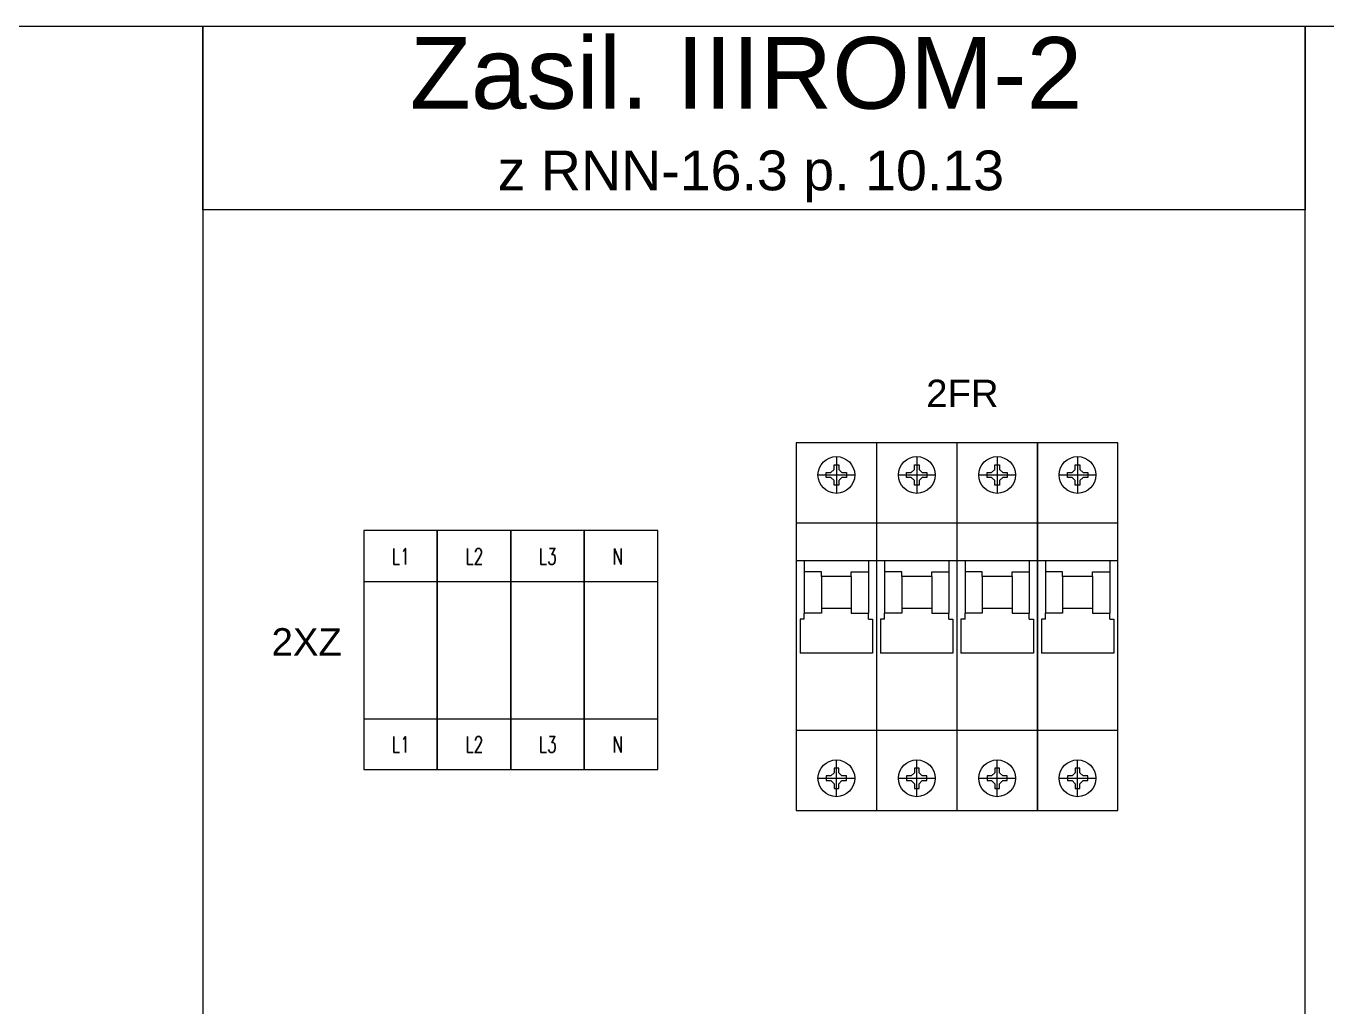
# Model space of a CAD drawing. Header units: millimetres. Extents: x 7130 to 65072, y -4915 to 15466.
# Drawn here: x 58365 to 62355, y 9269 to 12277 of the extents above; entities that cross this region are included whole.
import ezdxf

# ---------------------------------------------------------------- set-up
doc = ezdxf.new("R2010")
doc.units = ezdxf.units.MM
doc.header["$LTSCALE"] = 0.3
doc.layers.get('0').update_dxf_attribs({"linetype": 'CONTINUOUS'})
doc.styles.add('Annotative', font='arial.ttf')
doc.styles.get("Standard").update_dxf_attribs({"font": 'romans.shx', "width": 0.7})

msp = doc.modelspace()

# ---------------------------------------------------------------- linework, layer by layer
at = {"lineweight": 9}
for p, q in [((60973.60863942985, 10998.94120096407), (60727.01613942959, 10998.94120096407)), ((60727.01613942959, 10998.94120096407), (60727.01613942959, 9871.661200964067)), ((61220.20113942964, 10998.94120096407), (60973.60863942985, 10998.94120096407)), ((60973.60863942985, 10998.94120096407), (60973.60863942985, 9871.661200964067)), ((60973.60863942985, 10998.94120096407), (60973.60863942985, 9871.661200964067)), ((61220.20113942964, 10998.94120096407), (61220.20113942964, 9871.661200964067)), ((61466.7936394299, 10998.94120096407), (61220.20113942964, 10998.94120096407)), ((61466.7936394299, 10998.94120096407), (61466.7936394299, 9871.661200964067)), ((61466.7936394299, 9871.661200964067), (61466.7936394299, 10998.94120096407)), ((61713.38613943016, 10998.94120096407), (61466.7936394299, 10998.94120096407)), ((61713.38613943016, 9871.661200964067), (61713.38613943016, 10998.94120096407)), ((60850.31238943018, 10956.66820096405), (60850.31238943018, 10843.94020096405)), ((61096.90488942951, 10956.66820096405), (61096.90488942951, 10843.94020096405)), ((61343.49738942977, 10956.66820096405), (61343.49738942977, 10843.94020096405)), ((61590.08988942957, 10956.66820096405), (61590.08988942957, 10843.94020096405)), ((60793.94838943012, 10900.30420096408), (60906.67638942978, 10900.30420096408)), ((60819.31218938815, 10900.30420096408), (60819.31218938815, 10907.56106597246)), ((60819.31218938815, 10907.56106597246), (60833.35711916356, 10907.56106597246)), ((60819.31218938815, 10893.04733595566), (60819.31218938815, 10900.30420096408)), ((60843.05552463146, 10917.25947144008), (60833.35711916356, 10907.56106597246)), ((60843.05552442145, 10931.30440100603), (60850.31238943018, 10931.30440100603)), ((60843.05552442145, 10917.25947123012), (60843.05552442145, 10931.30440100603)), ((60850.31238943018, 10931.30440100603), (60857.56925422797, 10931.30440100603)), ((60857.56925422797, 10931.30440100603), (60857.56925422797, 10917.25947144008)), ((60857.56925422797, 10917.25947144008), (60867.26765969588, 10907.56106597246)), ((60867.26765969588, 10907.56106597246), (60881.3125892622, 10907.56106597246)), ((60881.3125892622, 10907.56106597246), (60881.3125892622, 10900.30420096408)), ((60881.3125892622, 10900.30420096408), (60881.3125892622, 10893.04733595566)), ((61040.54088942992, 10900.30420096408), (61153.26888942957, 10900.30420096408)), ((61065.90468938794, 10900.30420096408), (61065.90468938794, 10907.56106597246)), ((61065.90468938794, 10907.56106597246), (61079.94961916382, 10907.56106597246)), ((61065.90468938794, 10893.04733595566), (61065.90468938794, 10900.30420096408)), ((61089.64802463172, 10917.25947144008), (61079.94961916382, 10907.56106597246)), ((61089.64802442124, 10931.30440100603), (61096.90488942951, 10931.30440100603)), ((61089.64802442124, 10917.25947123012), (61089.64802442124, 10931.30440100603)), ((61096.90488942951, 10931.30440100603), (61104.16175422823, 10931.30440100603)), ((61104.16175422823, 10931.30440100603), (61104.16175422823, 10917.25947144008)), ((61104.16175422823, 10917.25947144008), (61113.86015969567, 10907.56106597246)), ((61113.86015969567, 10907.56106597246), (61127.90508926153, 10907.56106597246)), ((61127.90508926153, 10907.56106597246), (61127.90508926153, 10900.30420096408)), ((61127.90508926153, 10900.30420096408), (61127.90508926153, 10893.04733595566)), ((61287.13338943018, 10900.30420096408), (61399.86138942983, 10900.30420096408)), ((61312.49718938774, 10907.56106597246), (61326.54211916408, 10907.56106597246)), ((61312.49718938774, 10900.30420096408), (61312.49718938774, 10907.56106597246)), ((61312.49718938774, 10893.04733595566), (61312.49718938774, 10900.30420096408)), ((61336.24052463152, 10917.25947144008), (61326.54211916408, 10907.56106597246)), ((61336.2405244215, 10917.25947123012), (61336.2405244215, 10931.30440100603)), ((61336.2405244215, 10931.30440100603), (61343.49738942977, 10931.30440100603)), ((61343.49738942977, 10931.30440100603), (61350.75425422803, 10931.30440100603)), ((61350.75425422803, 10931.30440100603), (61350.75425422803, 10917.25947144008)), ((61350.75425422803, 10917.25947144008), (61360.45265969593, 10907.56106597246)), ((61360.45265969593, 10907.56106597246), (61374.49758926179, 10907.56106597246)), ((61374.49758926179, 10907.56106597246), (61374.49758926179, 10900.30420096408)), ((61374.49758926179, 10900.30420096408), (61374.49758926179, 10893.04733595566)), ((61533.72588942951, 10900.30420096408), (61646.45388942963, 10900.30420096408)), ((61559.08968938753, 10907.56106597246), (61573.13461916387, 10907.56106597246)), ((61559.08968938753, 10900.30420096408), (61559.08968938753, 10907.56106597246)), ((61559.08968938753, 10893.04733595566), (61559.08968938753, 10900.30420096408)), ((61582.83302463131, 10917.25947144008), (61573.13461916387, 10907.56106597246)), ((61582.83302442177, 10917.25947123012), (61582.83302442177, 10931.30440100603)), ((61582.83302442177, 10931.30440100603), (61590.08988942957, 10931.30440100603)), ((61590.08988942957, 10931.30440100603), (61597.34675422829, 10931.30440100603)), ((61597.34675422829, 10931.30440100603), (61597.34675422829, 10917.25947144008)), ((61597.34675422829, 10917.25947144008), (61607.04515969619, 10907.56106597246)), ((61607.04515969619, 10907.56106597246), (61621.09008926159, 10907.56106597246)), ((61621.09008926159, 10907.56106597246), (61621.09008926159, 10900.30420096408)), ((61621.09008926159, 10900.30420096408), (61621.09008926159, 10893.04733595566)), ((60833.35711916356, 10893.04733595566), (60819.31218938815, 10893.04733595566)), ((60843.05552463146, 10883.34893048802), (60833.35711916356, 10893.04733595566)), ((60843.05552442145, 10869.30400113206), (60843.05552442145, 10883.348930698)), ((60850.31238943018, 10869.30400113206), (60843.05552442145, 10869.30400113206)), ((60857.56925422797, 10869.30400113206), (60850.31238943018, 10869.30400113206)), ((60857.56925422797, 10883.34893048802), (60867.26765969588, 10893.04733595566)), ((60857.56925422797, 10883.34893048802), (60857.56925422797, 10869.30400113206)), ((60881.3125892622, 10893.04733595566), (60867.26765969588, 10893.04733595566)), ((61079.94961916382, 10893.04733595566), (61065.90468938794, 10893.04733595566)), ((61089.64802463172, 10883.34893048802), (61079.94961916382, 10893.04733595566)), ((61089.64802442124, 10869.30400113206), (61089.64802442124, 10883.348930698)), ((61096.90488942951, 10869.30400113206), (61089.64802442124, 10869.30400113206)), ((61104.16175422823, 10869.30400113206), (61096.90488942951, 10869.30400113206)), ((61104.16175422823, 10883.34893048802), (61113.86015969567, 10893.04733595566)), ((61104.16175422823, 10883.34893048802), (61104.16175422823, 10869.30400113206)), ((61127.90508926153, 10893.04733595566), (61113.86015969567, 10893.04733595566)), ((61326.54211916408, 10893.04733595566), (61312.49718938774, 10893.04733595566)), ((61336.24052463152, 10883.34893048802), (61326.54211916408, 10893.04733595566)), ((61336.2405244215, 10869.30400113206), (61336.2405244215, 10883.348930698)), ((61343.49738942977, 10869.30400113206), (61336.2405244215, 10869.30400113206)), ((61350.75425422803, 10869.30400113206), (61343.49738942977, 10869.30400113206)), ((61350.75425422803, 10883.34893048802), (61360.45265969593, 10893.04733595566)), ((61350.75425422803, 10883.34893048802), (61350.75425422803, 10869.30400113206)), ((61374.49758926179, 10893.04733595566), (61360.45265969593, 10893.04733595566)), ((61573.13461916387, 10893.04733595566), (61559.08968938753, 10893.04733595566)), ((61582.83302463131, 10883.34893048802), (61573.13461916387, 10893.04733595566)), ((61582.83302442177, 10869.30400113206), (61582.83302442177, 10883.348930698)), ((61590.08988942957, 10869.30400113206), (61582.83302442177, 10869.30400113206)), ((61597.34675422829, 10869.30400113206), (61590.08988942957, 10869.30400113206)), ((61597.34675422829, 10883.34893048802), (61607.04515969619, 10893.04733595566)), ((61597.34675422829, 10883.34893048802), (61597.34675422829, 10869.30400113206)), ((61621.09008926159, 10893.04733595566), (61607.04515969619, 10893.04733595566)), ((60973.60863942985, 10752.6063360901), (60727.01613942959, 10752.6063360901)), ((61220.20113942964, 10752.6063360901), (60973.60863942985, 10752.6063360901)), ((61466.7936394299, 10752.6063360901), (61220.20113942964, 10752.6063360901)), ((61713.38613943016, 10752.6063360901), (61466.7936394299, 10752.6063360901)), ((59400.69903072395, 10729.77349976453), (59400.69903072395, 9997.041499764513)), ((59626.15503072419, 10729.77349976453), (59400.69903072395, 10729.77349976453)), ((59626.15503072419, 9997.041499764513), (59626.15503072419, 10729.77349976453)), ((59626.15503072419, 10729.77349976453), (59626.15503072419, 9997.041499764513)), ((59851.61103072396, 10729.77349976453), (59626.15503072419, 10729.77349976453)), ((59851.61103072396, 9997.041499764513), (59851.61103072396, 10729.77349976453)), ((59851.61103072396, 10729.77349976453), (59851.61103072396, 9997.041499764513)), ((60077.0670307242, 10729.77349976453), (59851.61103072396, 10729.77349976453)), ((60077.0670307242, 9997.041499764513), (60077.0670307242, 10729.77349976453)), ((60077.0670307242, 10729.77349976453), (60077.0670307242, 9997.041499764513)), ((60302.52303072397, 10729.77349976453), (60077.0670307242, 10729.77349976453)), ((60302.52303072397, 9997.041499764513), (60302.52303072397, 10729.77349976453)), ((60973.60863921983, 10636.80250092206), (60727.01613942959, 10636.80250092206)), ((60751.67538942961, 10636.80250092206), (60751.67538942961, 10476.72775931013)), ((60948.94938942982, 10636.80250092206), (60948.94938942982, 10476.72775931013)), ((61220.20113921963, 10636.80250092206), (60973.60863942985, 10636.80250092206)), ((60998.26788942987, 10636.80250092206), (60998.26788942987, 10476.72775931013)), ((61195.54188942962, 10636.80250092206), (61195.54188942962, 10476.72775931013)), ((61466.79363921989, 10636.80250092206), (61220.20113942964, 10636.80250092206)), ((61244.86038943013, 10636.80250092206), (61244.86038943013, 10476.72775931013)), ((61442.13438942988, 10636.80250092206), (61442.13438942988, 10476.72775931013)), ((61713.38613922015, 10636.80250092206), (61466.7936394299, 10636.80250092206)), ((61491.45288942993, 10636.80250092206), (61491.45288942993, 10476.72775931013)), ((61688.72688943014, 10636.80250092206), (61688.72688943014, 10476.72775931013)), ((60804.51663943013, 10603.54675931015), (60751.67538942961, 10603.54675931015)), ((60804.51663943013, 10589.45575931013), (60804.51663943013, 10603.54675931015)), ((60896.10813942977, 10589.45575931013), (60804.51663943013, 10589.45575931013)), ((60804.51663943013, 10589.45575931013), (60804.51663943013, 10490.81875931015)), ((60896.10813942977, 10603.54675931015), (60948.94938942982, 10603.54675931015)), ((60896.10813942977, 10589.45575931013), (60896.10813942977, 10603.54675931015)), ((60896.10813942977, 10589.45575931013), (60896.10813942977, 10490.81875931015)), ((61051.10913942993, 10603.54675931015), (60998.26788942987, 10603.54675931015)), ((61051.10913942993, 10589.45575931013), (61051.10913942993, 10603.54675931015)), ((61142.70063942956, 10589.45575931013), (61051.10913942993, 10589.45575931013)), ((61051.10913942993, 10589.45575931013), (61051.10913942993, 10490.81875931015)), ((61142.70063942956, 10603.54675931015), (61195.54188942962, 10603.54675931015)), ((61142.70063942956, 10589.45575931013), (61142.70063942956, 10603.54675931015)), ((61142.70063942956, 10589.45575931013), (61142.70063942956, 10490.81875931015)), ((61297.70163943019, 10603.54675931015), (61244.86038943013, 10603.54675931015)), ((61297.70163943019, 10589.45575931013), (61297.70163943019, 10603.54675931015)), ((61297.70163943019, 10589.45575931013), (61297.70163943019, 10490.81875931015)), ((61389.29313942982, 10589.45575931013), (61297.70163943019, 10589.45575931013)), ((61389.29313942982, 10589.45575931013), (61389.29313942982, 10603.54675931015)), ((61389.29313942982, 10603.54675931015), (61442.13438942988, 10603.54675931015)), ((61389.29313942982, 10589.45575931013), (61389.29313942982, 10490.81875931015)), ((61544.29413942952, 10603.54675931015), (61491.45288942993, 10603.54675931015)), ((61544.29413942952, 10589.45575931013), (61544.29413942952, 10603.54675931015)), ((61544.29413942952, 10589.45575931013), (61544.29413942952, 10490.81875931015)), ((61635.88563942962, 10589.45575931013), (61544.29413942952, 10589.45575931013)), ((61635.88563942962, 10589.45575931013), (61635.88563942962, 10603.54675931015)), ((61635.88563942962, 10603.54675931015), (61688.72688943014, 10603.54675931015)), ((61635.88563942962, 10589.45575931013), (61635.88563942962, 10490.81875931015)), ((59400.69903072395, 10573.72491469031), (59626.15503072419, 10573.72491469031)), ((59626.15503072419, 10573.72491469031), (59851.61103072396, 10573.72491469031)), ((59851.61103072396, 10573.72491469031), (60077.0670307242, 10573.72491469031)), ((60077.0670307242, 10573.72491469031), (60302.52303072397, 10573.72491469031)), ((60739.34576442983, 10457.96510828153), (60739.34576442983, 10354.39096412488)), ((60751.67538942961, 10457.96510828153), (60739.34576442983, 10457.96510828153)), ((60751.67538942961, 10457.96510828153), (60751.67538942961, 10476.72775931013)), ((60804.51663943013, 10476.72775931013), (60751.67538942961, 10476.72775931013)), ((60896.10813942977, 10490.81875931015), (60804.51663943013, 10490.81875931015)), ((60804.51663943013, 10490.81875931015), (60804.51663943013, 10476.72775931013)), ((60896.10813942977, 10490.81875931015), (60896.10813942977, 10476.72775931013)), ((60896.10813942977, 10476.72775931013), (60948.94938942982, 10476.72775931013)), ((60948.94938942982, 10457.96510828153), (60948.94938942982, 10476.72775931013)), ((60948.94938942982, 10457.96510828153), (60961.2790144296, 10457.96510828153)), ((60961.2790144296, 10457.96510828153), (60961.2790144296, 10354.39096412488)), ((60985.93826442963, 10457.96510828153), (60985.93826442963, 10354.39096412488)), ((60998.26788942987, 10457.96510828153), (60985.93826442963, 10457.96510828153)), ((60998.26788942987, 10457.96510828153), (60998.26788942987, 10476.72775931013)), ((61051.10913942993, 10476.72775931013), (60998.26788942987, 10476.72775931013)), ((61142.70063942956, 10490.81875931015), (61051.10913942993, 10490.81875931015)), ((61051.10913942993, 10490.81875931015), (61051.10913942993, 10476.72775931013)), ((61142.70063942956, 10490.81875931015), (61142.70063942956, 10476.72775931013)), ((61142.70063942956, 10476.72775931013), (61195.54188942962, 10476.72775931013)), ((61195.54188942962, 10457.96510828153), (61195.54188942962, 10476.72775931013)), ((61195.54188942962, 10457.96510828153), (61207.87151442986, 10457.96510828153)), ((61207.87151442986, 10457.96510828153), (61207.87151442986, 10354.39096412488)), ((61232.53076442989, 10457.96510828153), (61232.53076442989, 10354.39096412488)), ((61244.86038943013, 10457.96510828153), (61232.53076442989, 10457.96510828153)), ((61297.70163943019, 10476.72775931013), (61244.86038943013, 10476.72775931013)), ((61244.86038943013, 10457.96510828153), (61244.86038943013, 10476.72775931013)), ((61297.70163943019, 10490.81875931015), (61297.70163943019, 10476.72775931013)), ((61389.29313942982, 10490.81875931015), (61297.70163943019, 10490.81875931015)), ((61389.29313942982, 10490.81875931015), (61389.29313942982, 10476.72775931013)), ((61389.29313942982, 10476.72775931013), (61442.13438942988, 10476.72775931013)), ((61442.13438942988, 10457.96510828153), (61442.13438942988, 10476.72775931013)), ((61442.13438942988, 10457.96510828153), (61454.46401443012, 10457.96510828153)), ((61454.46401443012, 10457.96510828153), (61454.46401443012, 10354.39096412488)), ((61479.12326443015, 10457.96510828153), (61479.12326443015, 10354.39096412488)), ((61491.45288942993, 10457.96510828153), (61479.12326443015, 10457.96510828153)), ((61544.29413942952, 10476.72775931013), (61491.45288942993, 10476.72775931013)), ((61491.45288942993, 10457.96510828153), (61491.45288942993, 10476.72775931013)), ((61544.29413942952, 10490.81875931015), (61544.29413942952, 10476.72775931013)), ((61635.88563942962, 10490.81875931015), (61544.29413942952, 10490.81875931015)), ((61635.88563942962, 10490.81875931015), (61635.88563942962, 10476.72775931013)), ((61635.88563942962, 10476.72775931013), (61688.72688943014, 10476.72775931013)), ((61688.72688943014, 10457.96510828153), (61688.72688943014, 10476.72775931013)), ((61688.72688943014, 10457.96510828153), (61701.05651442992, 10457.96510828153)), ((61701.05651442992, 10457.96510828153), (61701.05651442992, 10354.39096412488)), ((60961.2790144296, 10354.39096412488), (60739.34576442983, 10354.39096391489)), ((61207.87151442986, 10354.39096412488), (60985.93826442963, 10354.39096391489)), ((61454.46401443012, 10354.39096412488), (61232.53076442989, 10354.39096391489)), ((61701.05651442992, 10354.39096412488), (61479.12326443015, 10354.39096391489)), ((59400.69903072395, 10153.09008483874), (59626.15503072419, 10153.09008483874)), ((59626.15503072419, 10153.09008483874), (59851.61103072396, 10153.09008483874)), ((59851.61103072396, 10153.09008483874), (60077.0670307242, 10153.09008483874)), ((60077.0670307242, 10153.09008483874), (60302.52303072397, 10153.09008483874)), ((60727.01613942959, 10118.25370096407), (60973.60863942985, 10118.25370096407)), ((60973.60863942985, 10118.25370096407), (61220.20113942964, 10118.25370096407)), ((61220.20113942964, 10118.25370096407), (61466.7936394299, 10118.25370096407)), ((61466.7936394299, 10118.25370096407), (61713.38613943016, 10118.25370096407)), ((60850.31238943018, 9913.934200964082), (60850.31238943018, 10026.66220096409)), ((61096.90488942951, 9913.934200964082), (61096.90488942951, 10026.66220096409)), ((61343.49738942977, 9913.934200964082), (61343.49738942977, 10026.66220096409)), ((61590.08988942957, 9913.934200964082), (61590.08988942957, 10026.66220096409)), ((59400.69903072395, 9997.041499764513), (59626.15503072419, 9997.041499764513)), ((59626.15503072419, 9997.041499764513), (59851.61103072396, 9997.041499764513)), ((59851.61103072396, 9997.041499764513), (60077.0670307242, 9997.041499764513)), ((60077.0670307242, 9997.041499764513), (60302.52303072397, 9997.041499764513)), ((60833.35711916356, 9977.555065972469), (60819.31218938815, 9977.555065972469)), ((60819.31218938815, 9977.555065972469), (60819.31218938815, 9970.298200964055)), ((60843.05552463146, 9987.253471440112), (60833.35711916356, 9977.555065972469)), ((60843.05552442145, 10001.29840079608), (60843.05552442145, 9987.253471230128)), ((60850.31238943018, 10001.29840079608), (60843.05552442145, 10001.29840079608)), ((60857.56925422797, 10001.29840079608), (60850.31238943018, 10001.29840079608)), ((60857.56925422797, 9987.253471440112), (60857.56925422797, 10001.29840079608)), ((60857.56925422797, 9987.253471440112), (60867.26765969588, 9977.555065972469)), ((60881.3125892622, 9977.555065972469), (60867.26765969588, 9977.555065972469)), ((60881.3125892622, 9970.298200964055), (60881.3125892622, 9977.555065972469)), ((61079.94961916382, 9977.555065972469), (61065.90468938794, 9977.555065972469)), ((61065.90468938794, 9977.555065972469), (61065.90468938794, 9970.298200964055)), ((61089.64802463172, 9987.253471440112), (61079.94961916382, 9977.555065972469)), ((61089.64802442124, 10001.29840079608), (61089.64802442124, 9987.253471230128)), ((61096.90488942951, 10001.29840079608), (61089.64802442124, 10001.29840079608)), ((61104.16175422823, 10001.29840079608), (61096.90488942951, 10001.29840079608)), ((61104.16175422823, 9987.253471440112), (61104.16175422823, 10001.29840079608)), ((61104.16175422823, 9987.253471440112), (61113.86015969567, 9977.555065972469)), ((61127.90508926153, 9977.555065972469), (61113.86015969567, 9977.555065972469)), ((61127.90508926153, 9970.298200964055), (61127.90508926153, 9977.555065972469)), ((61312.49718938774, 9977.555065972469), (61312.49718938774, 9970.298200964055)), ((61326.54211916408, 9977.555065972469), (61312.49718938774, 9977.555065972469)), ((61336.24052463152, 9987.253471440112), (61326.54211916408, 9977.555065972469)), ((61343.49738942977, 10001.29840079608), (61336.2405244215, 10001.29840079608)), ((61336.2405244215, 10001.29840079608), (61336.2405244215, 9987.253471230128)), ((61350.75425422803, 10001.29840079608), (61343.49738942977, 10001.29840079608)), ((61350.75425422803, 9987.253471440112), (61350.75425422803, 10001.29840079608)), ((61350.75425422803, 9987.253471440112), (61360.45265969593, 9977.555065972469)), ((61374.49758926179, 9977.555065972469), (61360.45265969593, 9977.555065972469)), ((61374.49758926179, 9970.298200964055), (61374.49758926179, 9977.555065972469)), ((61559.08968938753, 9977.555065972469), (61559.08968938753, 9970.298200964055)), ((61573.13461916387, 9977.555065972469), (61559.08968938753, 9977.555065972469)), ((61582.83302463131, 9987.253471440112), (61573.13461916387, 9977.555065972469)), ((61590.08988942957, 10001.29840079608), (61582.83302442177, 10001.29840079608)), ((61582.83302442177, 10001.29840079608), (61582.83302442177, 9987.253471230128)), ((61597.34675422829, 10001.29840079608), (61590.08988942957, 10001.29840079608)), ((61597.34675422829, 9987.253471440112), (61597.34675422829, 10001.29840079608)), ((61597.34675422829, 9987.253471440112), (61607.04515969619, 9977.555065972469)), ((61621.09008926159, 9977.555065972469), (61607.04515969619, 9977.555065972469)), ((61621.09008926159, 9970.298200964055), (61621.09008926159, 9977.555065972469)), ((60793.94838943012, 9970.298200964055), (60906.67638942978, 9970.298200964055)), ((60819.31218938815, 9970.298200964055), (60819.31218938815, 9963.04133595567)), ((60819.31218938815, 9963.04133595567), (60833.35711916356, 9963.04133595567)), ((60843.05552463146, 9953.342930488026), (60833.35711916356, 9963.04133595567)), ((60843.05552442145, 9953.34293069801), (60843.05552442145, 9939.298000922077)), ((60843.05552442145, 9939.298000922077), (60850.31238943018, 9939.298000922077)), ((60850.31238943018, 9939.298000922077), (60857.56925422797, 9939.298000922077)), ((60857.56925422797, 9953.342930488026), (60867.26765969588, 9963.04133595567)), ((60857.56925422797, 9939.298000922077), (60857.56925422797, 9953.342930488026)), ((60867.26765969588, 9963.04133595567), (60881.3125892622, 9963.04133595567)), ((60881.3125892622, 9963.04133595567), (60881.3125892622, 9970.298200964055)), ((61040.54088942992, 9970.298200964055), (61153.26888942957, 9970.298200964055)), ((61065.90468938794, 9970.298200964055), (61065.90468938794, 9963.04133595567)), ((61065.90468938794, 9963.04133595567), (61079.94961916382, 9963.04133595567)), ((61089.64802463172, 9953.342930488026), (61079.94961916382, 9963.04133595567)), ((61089.64802442124, 9953.34293069801), (61089.64802442124, 9939.298000922077)), ((61089.64802442124, 9939.298000922077), (61096.90488942951, 9939.298000922077)), ((61096.90488942951, 9939.298000922077), (61104.16175422823, 9939.298000922077)), ((61104.16175422823, 9953.342930488026), (61113.86015969567, 9963.04133595567)), ((61104.16175422823, 9939.298000922077), (61104.16175422823, 9953.342930488026)), ((61113.86015969567, 9963.04133595567), (61127.90508926153, 9963.04133595567)), ((61127.90508926153, 9963.04133595567), (61127.90508926153, 9970.298200964055)), ((61287.13338943018, 9970.298200964055), (61399.86138942983, 9970.298200964055)), ((61312.49718938774, 9970.298200964055), (61312.49718938774, 9963.04133595567)), ((61312.49718938774, 9963.04133595567), (61326.54211916408, 9963.04133595567)), ((61336.24052463152, 9953.342930488026), (61326.54211916408, 9963.04133595567)), ((61336.2405244215, 9953.34293069801), (61336.2405244215, 9939.298000922077)), ((61336.2405244215, 9939.298000922077), (61343.49738942977, 9939.298000922077)), ((61343.49738942977, 9939.298000922077), (61350.75425422803, 9939.298000922077)), ((61350.75425422803, 9953.342930488026), (61360.45265969593, 9963.04133595567)), ((61350.75425422803, 9939.298000922077), (61350.75425422803, 9953.342930488026)), ((61360.45265969593, 9963.04133595567), (61374.49758926179, 9963.04133595567)), ((61374.49758926179, 9963.04133595567), (61374.49758926179, 9970.298200964055)), ((61533.72588942951, 9970.298200964055), (61646.45388942963, 9970.298200964055)), ((61559.08968938753, 9970.298200964055), (61559.08968938753, 9963.04133595567)), ((61559.08968938753, 9963.04133595567), (61573.13461916387, 9963.04133595567)), ((61582.83302463131, 9953.342930488026), (61573.13461916387, 9963.04133595567)), ((61582.83302442177, 9953.34293069801), (61582.83302442177, 9939.298000922077)), ((61582.83302442177, 9939.298000922077), (61590.08988942957, 9939.298000922077)), ((61590.08988942957, 9939.298000922077), (61597.34675422829, 9939.298000922077)), ((61597.34675422829, 9953.342930488026), (61607.04515969619, 9963.04133595567)), ((61597.34675422829, 9939.298000922077), (61597.34675422829, 9953.342930488026)), ((61607.04515969619, 9963.04133595567), (61621.09008926159, 9963.04133595567)), ((61621.09008926159, 9963.04133595567), (61621.09008926159, 9970.298200964055)), ((60727.01613942959, 9871.661200964067), (60973.60863942985, 9871.661200964067)), ((60973.60863942985, 9871.661200964067), (61220.20113942964, 9871.661200964067)), ((61220.20113942964, 9871.661200964067), (61466.7936394299, 9871.661200964067)), ((61466.7936394299, 9871.661200964067), (61713.38613943016, 9871.661200964067))]:
    msp.add_line(p, q, dxfattribs=at)
at = {"color": 251, "lineweight": 9}
for points in [[(57779.93804856582, 12276.80121942051), (58907.21804856561, 12276.80121942051), (58907.21804856561, 792.2646480543481), (57779.93804856535, 792.2646480543481)], [(58907.21804856561, 12276.80121942051), (62287.98296190432, 12276.80121942051), (62287.98296190432, 11713.16121942049), (58907.21804856561, 11713.16121942049)], [(62287.98296190432, 12276.80121942051), (63133.44296190428, 12276.80121942051), (63133.44296190428, 792.2646480543481), (62287.98296190432, 792.2646480543481)]]:
    msp.add_lwpolyline(points, close=True, dxfattribs=at)
at = {"lineweight": 9}
for centre in [(60850.31238943018, 10900.30420096408), (61096.90488942951, 10900.30420096408), (61343.49738942977, 10900.30420096408), (61590.08988942957, 10900.30420096408), (60850.31238943018, 9970.298200964055), (61096.90488942951, 9970.298200964055), (61343.49738942977, 9970.298200964055), (61590.08988942957, 9970.298200964055)]:
    msp.add_circle(centre, 56.36400000000002, dxfattribs=at)

# ---------------------------------------------------------------- texts
at = {"lineweight": 9, "attachment_point": 1, "style": 'Annotative'}
for s, insert, char_height, width in [('Zasil. IIIROM-2', (59542.16420467469, 12242.92261863241), 219.6, 2027.821483772144), ('2FR', (61125.84682456736, 11192.46218719159), 84.15145200000002, 279.871133504208), ('2XZ', (59118.07881920977, 10430.56015558643), 84.15145200000002, 279.871133504208)]:
    msp.add_mtext(s, dxfattribs=dict(at, insert=insert, char_height=char_height, width=width))
at = {"color": 0, "lineweight": 9, "insert": (59811.32952394668, 11736.31256646209), "char_height": 122, "width": 1923.355115482057, "attachment_point": 7, "style": 'Annotative'}
msp.add_mtext('\\pi505.43;\\P\\pi0;z RNN-16.3 p. 10.13', dxfattribs=at)
at = {"lineweight": 9, "char_height": 49.31850000000001, "attachment_point": 1}
for s, insert in [('L1', (59487.10566017177, 10675.07972818258)), ('L2', (59712.56166017248, 10675.07972818258)), ('L3', (59938.01766017225, 10675.07972818258)), ('N', (60163.47366017295, 10675.07972818258)), ('L1', (59487.10566017177, 10098.39631325685)), ('L2', (59712.56166017248, 10098.39631325685)), ('L3', (59938.01766017225, 10098.39631325685)), ('N', (60163.47366017295, 10098.39631325685))]:
    msp.add_mtext_dynamic_manual_height_columns(s, width=6.355759986836802, gutter_width=1, heights=[0], dxfattribs=dict(at, insert=insert))

doc.saveas('drawing.dxf')
